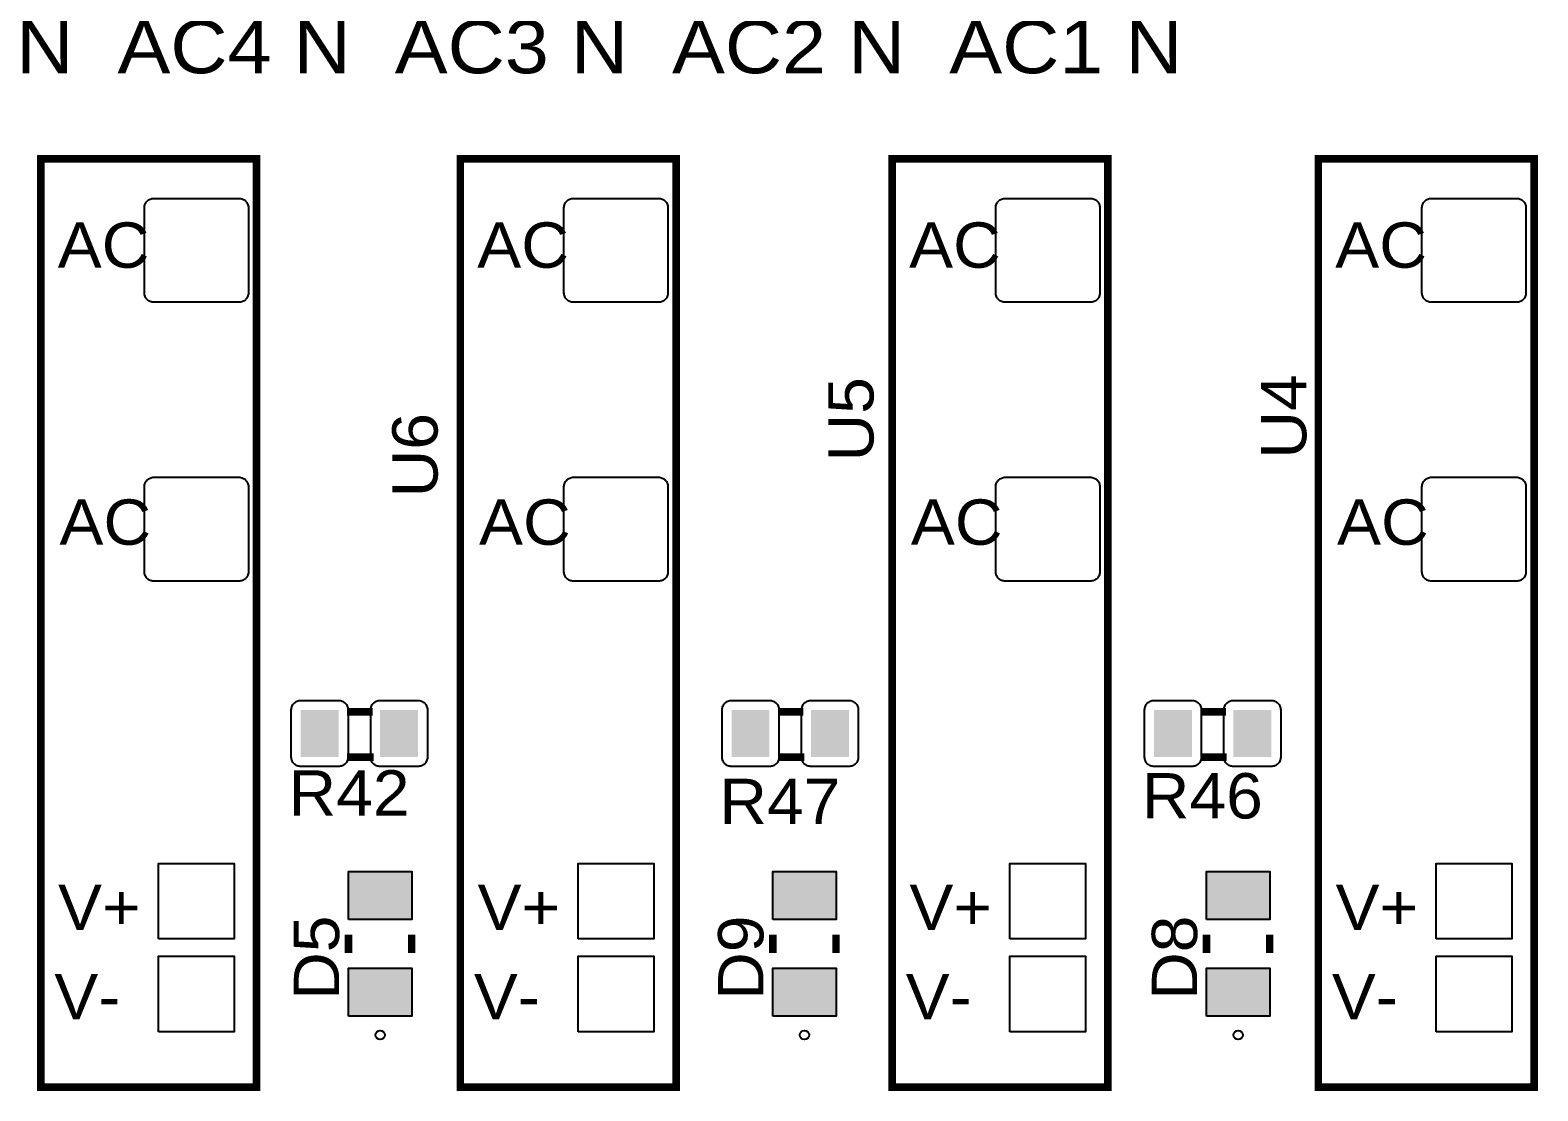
# Model space of a CAD drawing. Header units: inches. Extents: x 18.7 to 39.4, y 4.3 to 20.5.
# Drawn here: x 32.329 to 34.723, y 14.451 to 16.135 of the extents above; entities that cross this region are included whole.
import ezdxf

# ---------------------------------------------------------------- set-up
doc = ezdxf.new("R2010")
doc.units = ezdxf.units.IN
doc.header["$MEASUREMENT"] = 0
doc.styles.get("Standard").update_dxf_attribs({"font": 'arial.ttf'})

# ---------------------------------------------------------------- blocks, each defined once
blk = doc.blocks.new('RPAD')
blk.add_trace([(-0.5, -0.5), (-0.5, 0.5), (0.5, -0.5), (0.5, 0.5)])
blk = doc.blocks.new('NextionControl')
for points, const_width in [([(45.3083, 13.0664), (45.6509, 13.0664), (45.6509, 14.5402), (45.3083, 14.5402), (45.3083, 13.0664)], 0.012), ([(45.3083, 13.0664), (45.6509, 13.0664), (45.6509, 14.5402), (45.3083, 14.5402), (45.3083, 13.0664)], 0.012), ([(45.3083, 13.0664), (45.6509, 13.0664), (45.6509, 14.5402), (45.3083, 14.5402), (45.3083, 13.0664)], 0.012), ([(45.9743, 13.0664), (46.3169, 13.0664), (46.3169, 14.5402), (45.9743, 14.5402), (45.9743, 13.0664)], 0.012), ([(45.9743, 13.0664), (46.3169, 13.0664), (46.3169, 14.5402), (45.9743, 14.5402), (45.9743, 13.0664)], 0.012), ([(45.9743, 13.0664), (46.3169, 13.0664), (46.3169, 14.5402), (45.9743, 14.5402), (45.9743, 13.0664)], 0.012), ([(46.6598, 13.0664), (47.0024, 13.0664), (47.0024, 14.5402), (46.6598, 14.5402), (46.6598, 13.0664)], 0.012), ([(46.6598, 13.0664), (47.0024, 13.0664), (47.0024, 14.5402), (46.6598, 14.5402), (46.6598, 13.0664)], 0.012), ([(46.6598, 13.0664), (47.0024, 13.0664), (47.0024, 14.5402), (46.6598, 14.5402), (46.6598, 13.0664)], 0.012), ([(47.3363, 13.0664), (47.6789, 13.0664), (47.6789, 14.5402), (47.3363, 14.5402), (47.3363, 13.0664)], 0.012), ([(47.3363, 13.0664), (47.6789, 13.0664), (47.6789, 14.5402), (47.3363, 14.5402), (47.3363, 13.0664)], 0.012), ([(47.3363, 13.0664), (47.6789, 13.0664), (47.6789, 14.5402), (47.3363, 14.5402), (47.3363, 13.0664)], 0.012), ([(45.7946, 13.6624), (45.8351, 13.6624)], 0.012), ([(45.7946, 13.6624), (45.8351, 13.6624)], 0.012), ([(45.7946, 13.6624), (45.8351, 13.6624)], 0.012), ([(46.4786, 13.6624), (46.5191, 13.6624)], 0.012), ([(46.4786, 13.6624), (46.5191, 13.6624)], 0.012), ([(46.4786, 13.6624), (46.5191, 13.6624)], 0.012), ([(47.1491, 13.6624), (47.1896, 13.6624)], 0.012), ([(47.1491, 13.6624), (47.1896, 13.6624)], 0.012), ([(47.1491, 13.6624), (47.1896, 13.6624)], 0.012), ([(45.7946, 13.5904), (45.8366, 13.5904)], 0.012), ([(45.7946, 13.5904), (45.8366, 13.5904)], 0.012), ([(45.7946, 13.5904), (45.8366, 13.5904)], 0.012), ([(46.4786, 13.5904), (46.5206, 13.5904)], 0.012), ([(46.4786, 13.5904), (46.5206, 13.5904)], 0.012), ([(46.4786, 13.5904), (46.5206, 13.5904)], 0.012), ([(47.1491, 13.5904), (47.1911, 13.5904)], 0.012), ([(47.1491, 13.5904), (47.1911, 13.5904)], 0.012), ([(47.1491, 13.5904), (47.1911, 13.5904)], 0.012), ([(45.7969, 13.2791), (45.7969, 13.3086)], 0.0118), ([(45.7969, 13.2791), (45.7969, 13.3086)], 0.0118), ([(45.7969, 13.2791), (45.7969, 13.3086)], 0.0118), ([(45.8973, 13.2791), (45.8973, 13.3086)], 0.0118), ([(45.8973, 13.2791), (45.8973, 13.3086)], 0.0118), ([(45.8973, 13.2791), (45.8973, 13.3086)], 0.0118), ([(46.4704, 13.2791), (46.4704, 13.3086)], 0.0118), ([(46.4704, 13.2791), (46.4704, 13.3086)], 0.0118), ([(46.4704, 13.2791), (46.4704, 13.3086)], 0.0118), ([(46.5708, 13.2791), (46.5708, 13.3086)], 0.0118), ([(46.5708, 13.2791), (46.5708, 13.3086)], 0.0118), ([(46.5708, 13.2791), (46.5708, 13.3086)], 0.0118), ([(47.1589, 13.2791), (47.1589, 13.3086)], 0.0118), ([(47.1589, 13.2791), (47.1589, 13.3086)], 0.0118), ([(47.1589, 13.2791), (47.1589, 13.3086)], 0.0118), ([(47.2593, 13.2791), (47.2593, 13.3086)], 0.0118), ([(47.2593, 13.2791), (47.2593, 13.3086)], 0.0118), ([(47.2593, 13.2791), (47.2593, 13.3086)], 0.0118)]:
    blk.add_lwpolyline(points, dxfattribs=dict(const_width=const_width))
for points in [[(45.4729, 14.3276), (45.4729, 14.4626), (45.473, 14.4642), (45.4732, 14.4657), (45.4736, 14.4671), (45.4741, 14.4685), (45.4747, 14.4698), (45.4755, 14.4711), (45.4763, 14.4722), (45.4773, 14.4733), (45.4783, 14.4742), (45.4795, 14.4751), (45.4807, 14.4758), (45.482, 14.4765), (45.4834, 14.4769), (45.4849, 14.4773), (45.4864, 14.4775), (45.4879, 14.4776), (45.6229, 14.4776), (45.6245, 14.4775), (45.626, 14.4773), (45.6275, 14.4769), (45.6288, 14.4765), (45.6302, 14.4758), (45.6314, 14.4751), (45.6326, 14.4742), (45.6336, 14.4733), (45.6346, 14.4722), (45.6354, 14.4711), (45.6362, 14.4698), (45.6368, 14.4685), (45.6373, 14.4671), (45.6376, 14.4657), (45.6379, 14.4642), (45.6379, 14.4626), (45.6379, 14.3276), (45.6379, 14.3261), (45.6376, 14.3245), (45.6373, 14.3231), (45.6368, 14.3217), (45.6362, 14.3204), (45.6354, 14.3192), (45.6346, 14.318), (45.6336, 14.3169), (45.6326, 14.316), (45.6314, 14.3151), (45.6302, 14.3144), (45.6288, 14.3138), (45.6275, 14.3133), (45.626, 14.3129), (45.6245, 14.3127), (45.6229, 14.3126), (45.4879, 14.3126), (45.4864, 14.3127), (45.4849, 14.3129), (45.4834, 14.3133), (45.482, 14.3138), (45.4807, 14.3144), (45.4795, 14.3151), (45.4783, 14.316), (45.4773, 14.3169), (45.4763, 14.318), (45.4755, 14.3192), (45.4747, 14.3204), (45.4741, 14.3217), (45.4736, 14.3231), (45.4732, 14.3245), (45.473, 14.3261), (45.4729, 14.3276)], [(46.1389, 14.3276), (46.1389, 14.4626), (46.139, 14.4642), (46.1392, 14.4657), (46.1396, 14.4671), (46.1401, 14.4685), (46.1407, 14.4698), (46.1415, 14.4711), (46.1423, 14.4722), (46.1433, 14.4733), (46.1443, 14.4742), (46.1455, 14.4751), (46.1467, 14.4758), (46.148, 14.4765), (46.1494, 14.4769), (46.1509, 14.4773), (46.1524, 14.4775), (46.1539, 14.4776), (46.2889, 14.4776), (46.2905, 14.4775), (46.292, 14.4773), (46.2935, 14.4769), (46.2948, 14.4765), (46.2962, 14.4758), (46.2974, 14.4751), (46.2986, 14.4742), (46.2996, 14.4733), (46.3006, 14.4722), (46.3014, 14.4711), (46.3022, 14.4698), (46.3028, 14.4685), (46.3033, 14.4671), (46.3036, 14.4657), (46.3039, 14.4642), (46.3039, 14.4626), (46.3039, 14.3276), (46.3039, 14.3261), (46.3036, 14.3245), (46.3033, 14.3231), (46.3028, 14.3217), (46.3022, 14.3204), (46.3014, 14.3192), (46.3006, 14.318), (46.2996, 14.3169), (46.2986, 14.316), (46.2974, 14.3151), (46.2962, 14.3144), (46.2948, 14.3138), (46.2935, 14.3133), (46.292, 14.3129), (46.2905, 14.3127), (46.2889, 14.3126), (46.1539, 14.3126), (46.1524, 14.3127), (46.1509, 14.3129), (46.1494, 14.3133), (46.148, 14.3138), (46.1467, 14.3144), (46.1455, 14.3151), (46.1443, 14.316), (46.1433, 14.3169), (46.1423, 14.318), (46.1415, 14.3192), (46.1407, 14.3204), (46.1401, 14.3217), (46.1396, 14.3231), (46.1392, 14.3245), (46.139, 14.3261), (46.1389, 14.3276)], [(46.8244, 14.3276), (46.8244, 14.4626), (46.8245, 14.4642), (46.8247, 14.4657), (46.8251, 14.4671), (46.8256, 14.4685), (46.8262, 14.4698), (46.827, 14.4711), (46.8278, 14.4722), (46.8288, 14.4733), (46.8298, 14.4742), (46.831, 14.4751), (46.8322, 14.4758), (46.8335, 14.4765), (46.8349, 14.4769), (46.8364, 14.4773), (46.8379, 14.4775), (46.8394, 14.4776), (46.9744, 14.4776), (46.976, 14.4775), (46.9775, 14.4773), (46.979, 14.4769), (46.9803, 14.4765), (46.9817, 14.4758), (46.9829, 14.4751), (46.9841, 14.4742), (46.9851, 14.4733), (46.9861, 14.4722), (46.9869, 14.4711), (46.9877, 14.4698), (46.9883, 14.4685), (46.9888, 14.4671), (46.9891, 14.4657), (46.9894, 14.4642), (46.9894, 14.4626), (46.9894, 14.3276), (46.9894, 14.3261), (46.9891, 14.3245), (46.9888, 14.3231), (46.9883, 14.3217), (46.9877, 14.3204), (46.9869, 14.3192), (46.9861, 14.318), (46.9851, 14.3169), (46.9841, 14.316), (46.9829, 14.3151), (46.9817, 14.3144), (46.9803, 14.3138), (46.979, 14.3133), (46.9775, 14.3129), (46.976, 14.3127), (46.9744, 14.3126), (46.8394, 14.3126), (46.8379, 14.3127), (46.8364, 14.3129), (46.8349, 14.3133), (46.8335, 14.3138), (46.8322, 14.3144), (46.831, 14.3151), (46.8298, 14.316), (46.8288, 14.3169), (46.8278, 14.318), (46.827, 14.3192), (46.8262, 14.3204), (46.8256, 14.3217), (46.8251, 14.3231), (46.8247, 14.3245), (46.8245, 14.3261), (46.8244, 14.3276)], [(47.5009, 14.3276), (47.5009, 14.4626), (47.501, 14.4642), (47.5012, 14.4657), (47.5016, 14.4671), (47.5021, 14.4685), (47.5027, 14.4698), (47.5035, 14.4711), (47.5043, 14.4722), (47.5053, 14.4733), (47.5063, 14.4742), (47.5075, 14.4751), (47.5087, 14.4758), (47.51, 14.4765), (47.5114, 14.4769), (47.5129, 14.4773), (47.5144, 14.4775), (47.5159, 14.4776), (47.6509, 14.4776), (47.6525, 14.4775), (47.654, 14.4773), (47.6555, 14.4769), (47.6568, 14.4765), (47.6582, 14.4758), (47.6594, 14.4751), (47.6606, 14.4742), (47.6616, 14.4733), (47.6626, 14.4722), (47.6634, 14.4711), (47.6642, 14.4698), (47.6648, 14.4685), (47.6653, 14.4671), (47.6656, 14.4657), (47.6659, 14.4642), (47.6659, 14.4626), (47.6659, 14.3276), (47.6659, 14.3261), (47.6656, 14.3245), (47.6653, 14.3231), (47.6648, 14.3217), (47.6642, 14.3204), (47.6634, 14.3192), (47.6626, 14.318), (47.6616, 14.3169), (47.6606, 14.316), (47.6594, 14.3151), (47.6582, 14.3144), (47.6568, 14.3138), (47.6555, 14.3133), (47.654, 14.3129), (47.6525, 14.3127), (47.6509, 14.3126), (47.5159, 14.3126), (47.5144, 14.3127), (47.5129, 14.3129), (47.5114, 14.3133), (47.51, 14.3138), (47.5087, 14.3144), (47.5075, 14.3151), (47.5063, 14.316), (47.5053, 14.3169), (47.5043, 14.318), (47.5035, 14.3192), (47.5027, 14.3204), (47.5021, 14.3217), (47.5016, 14.3231), (47.5012, 14.3245), (47.501, 14.3261), (47.5009, 14.3276)], [(45.4729, 13.8847), (45.4729, 14.0197), (45.473, 14.0213), (45.4732, 14.0228), (45.4736, 14.0242), (45.4741, 14.0256), (45.4747, 14.0269), (45.4755, 14.0282), (45.4763, 14.0293), (45.4773, 14.0304), (45.4783, 14.0313), (45.4795, 14.0322), (45.4807, 14.0329), (45.482, 14.0335), (45.4834, 14.034), (45.4849, 14.0344), (45.4864, 14.0346), (45.4879, 14.0347), (45.6229, 14.0347), (45.6245, 14.0346), (45.626, 14.0344), (45.6275, 14.034), (45.6288, 14.0335), (45.6302, 14.0329), (45.6314, 14.0322), (45.6326, 14.0313), (45.6336, 14.0304), (45.6346, 14.0293), (45.6354, 14.0282), (45.6362, 14.0269), (45.6368, 14.0256), (45.6373, 14.0242), (45.6376, 14.0228), (45.6379, 14.0213), (45.6379, 14.0197), (45.6379, 13.8847), (45.6379, 13.8831), (45.6376, 13.8816), (45.6373, 13.8802), (45.6368, 13.8788), (45.6362, 13.8775), (45.6354, 13.8762), (45.6346, 13.8751), (45.6336, 13.874), (45.6326, 13.8731), (45.6314, 13.8722), (45.6302, 13.8715), (45.6288, 13.8709), (45.6275, 13.8704), (45.626, 13.87), (45.6245, 13.8698), (45.6229, 13.8697), (45.4879, 13.8697), (45.4864, 13.8698), (45.4849, 13.87), (45.4834, 13.8704), (45.482, 13.8709), (45.4807, 13.8715), (45.4795, 13.8722), (45.4783, 13.8731), (45.4773, 13.874), (45.4763, 13.8751), (45.4755, 13.8762), (45.4747, 13.8775), (45.4741, 13.8788), (45.4736, 13.8802), (45.4732, 13.8816), (45.473, 13.8831), (45.4729, 13.8847)], [(46.1389, 13.8847), (46.1389, 14.0197), (46.139, 14.0213), (46.1392, 14.0228), (46.1396, 14.0242), (46.1401, 14.0256), (46.1407, 14.0269), (46.1415, 14.0282), (46.1423, 14.0293), (46.1433, 14.0304), (46.1443, 14.0313), (46.1455, 14.0322), (46.1467, 14.0329), (46.148, 14.0335), (46.1494, 14.034), (46.1509, 14.0344), (46.1524, 14.0346), (46.1539, 14.0347), (46.2889, 14.0347), (46.2905, 14.0346), (46.292, 14.0344), (46.2935, 14.034), (46.2948, 14.0335), (46.2962, 14.0329), (46.2974, 14.0322), (46.2986, 14.0313), (46.2996, 14.0304), (46.3006, 14.0293), (46.3014, 14.0282), (46.3022, 14.0269), (46.3028, 14.0256), (46.3033, 14.0242), (46.3036, 14.0228), (46.3039, 14.0213), (46.3039, 14.0197), (46.3039, 13.8847), (46.3039, 13.8831), (46.3036, 13.8816), (46.3033, 13.8802), (46.3028, 13.8788), (46.3022, 13.8775), (46.3014, 13.8762), (46.3006, 13.8751), (46.2996, 13.874), (46.2986, 13.8731), (46.2974, 13.8722), (46.2962, 13.8715), (46.2948, 13.8709), (46.2935, 13.8704), (46.292, 13.87), (46.2905, 13.8698), (46.2889, 13.8697), (46.1539, 13.8697), (46.1524, 13.8698), (46.1509, 13.87), (46.1494, 13.8704), (46.148, 13.8709), (46.1467, 13.8715), (46.1455, 13.8722), (46.1443, 13.8731), (46.1433, 13.874), (46.1423, 13.8751), (46.1415, 13.8762), (46.1407, 13.8775), (46.1401, 13.8788), (46.1396, 13.8802), (46.1392, 13.8816), (46.139, 13.8831), (46.1389, 13.8847)], [(46.8244, 13.8847), (46.8244, 14.0197), (46.8245, 14.0213), (46.8247, 14.0228), (46.8251, 14.0242), (46.8256, 14.0256), (46.8262, 14.0269), (46.827, 14.0282), (46.8278, 14.0293), (46.8288, 14.0304), (46.8298, 14.0313), (46.831, 14.0322), (46.8322, 14.0329), (46.8335, 14.0335), (46.8349, 14.034), (46.8364, 14.0344), (46.8379, 14.0346), (46.8394, 14.0347), (46.9744, 14.0347), (46.976, 14.0346), (46.9775, 14.0344), (46.979, 14.034), (46.9803, 14.0335), (46.9817, 14.0329), (46.9829, 14.0322), (46.9841, 14.0313), (46.9851, 14.0304), (46.9861, 14.0293), (46.9869, 14.0282), (46.9877, 14.0269), (46.9883, 14.0256), (46.9888, 14.0242), (46.9891, 14.0228), (46.9894, 14.0213), (46.9894, 14.0197), (46.9894, 13.8847), (46.9894, 13.8831), (46.9891, 13.8816), (46.9888, 13.8802), (46.9883, 13.8788), (46.9877, 13.8775), (46.9869, 13.8762), (46.9861, 13.8751), (46.9851, 13.874), (46.9841, 13.8731), (46.9829, 13.8722), (46.9817, 13.8715), (46.9803, 13.8709), (46.979, 13.8704), (46.9775, 13.87), (46.976, 13.8698), (46.9744, 13.8697), (46.8394, 13.8697), (46.8379, 13.8698), (46.8364, 13.87), (46.8349, 13.8704), (46.8335, 13.8709), (46.8322, 13.8715), (46.831, 13.8722), (46.8298, 13.8731), (46.8288, 13.874), (46.8278, 13.8751), (46.827, 13.8762), (46.8262, 13.8775), (46.8256, 13.8788), (46.8251, 13.8802), (46.8247, 13.8816), (46.8245, 13.8831), (46.8244, 13.8847)], [(47.5009, 13.8847), (47.5009, 14.0197), (47.501, 14.0213), (47.5012, 14.0228), (47.5016, 14.0242), (47.5021, 14.0256), (47.5027, 14.0269), (47.5035, 14.0282), (47.5043, 14.0293), (47.5053, 14.0304), (47.5063, 14.0313), (47.5075, 14.0322), (47.5087, 14.0329), (47.51, 14.0335), (47.5114, 14.034), (47.5129, 14.0344), (47.5144, 14.0346), (47.5159, 14.0347), (47.6509, 14.0347), (47.6525, 14.0346), (47.654, 14.0344), (47.6555, 14.034), (47.6568, 14.0335), (47.6582, 14.0329), (47.6594, 14.0322), (47.6606, 14.0313), (47.6616, 14.0304), (47.6626, 14.0293), (47.6634, 14.0282), (47.6642, 14.0269), (47.6648, 14.0256), (47.6653, 14.0242), (47.6656, 14.0228), (47.6659, 14.0213), (47.6659, 14.0197), (47.6659, 13.8847), (47.6659, 13.8831), (47.6656, 13.8816), (47.6653, 13.8802), (47.6648, 13.8788), (47.6642, 13.8775), (47.6634, 13.8762), (47.6626, 13.8751), (47.6616, 13.874), (47.6606, 13.8731), (47.6594, 13.8722), (47.6582, 13.8715), (47.6568, 13.8709), (47.6555, 13.8704), (47.654, 13.87), (47.6525, 13.8698), (47.6509, 13.8697), (47.5159, 13.8697), (47.5144, 13.8698), (47.5129, 13.87), (47.5114, 13.8704), (47.51, 13.8709), (47.5087, 13.8715), (47.5075, 13.8722), (47.5063, 13.8731), (47.5053, 13.874), (47.5043, 13.8751), (47.5035, 13.8762), (47.5027, 13.8775), (47.5021, 13.8788), (47.5016, 13.8802), (47.5012, 13.8816), (47.501, 13.8831), (47.5009, 13.8847)], [(45.7211, 13.6804), (45.7811, 13.6804), (45.7827, 13.6803), (45.7842, 13.6801), (45.7856, 13.6797), (45.787, 13.6792), (45.7883, 13.6786), (45.7895, 13.6778), (45.7907, 13.677), (45.7918, 13.676), (45.7927, 13.675), (45.7936, 13.6738), (45.7943, 13.6726), (45.7949, 13.6713), (45.7954, 13.6699), (45.7958, 13.6684), (45.796, 13.6669), (45.7961, 13.6654), (45.7961, 13.5904), (45.796, 13.5888), (45.7958, 13.5873), (45.7954, 13.5858), (45.7949, 13.5845), (45.7943, 13.5831), (45.7936, 13.5819), (45.7927, 13.5808), (45.7918, 13.5797), (45.7907, 13.5787), (45.7895, 13.5779), (45.7883, 13.5771), (45.787, 13.5765), (45.7856, 13.576), (45.7842, 13.5757), (45.7827, 13.5754), (45.7811, 13.5754), (45.7211, 13.5754), (45.7195, 13.5754), (45.718, 13.5757), (45.7166, 13.576), (45.7152, 13.5765), (45.7139, 13.5771), (45.7126, 13.5779), (45.7115, 13.5787), (45.7104, 13.5797), (45.7095, 13.5808), (45.7086, 13.5819), (45.7079, 13.5831), (45.7073, 13.5845), (45.7068, 13.5858), (45.7064, 13.5873), (45.7062, 13.5888), (45.7061, 13.5904), (45.7061, 13.6654), (45.7062, 13.6669), (45.7064, 13.6684), (45.7068, 13.6699), (45.7073, 13.6713), (45.7079, 13.6726), (45.7086, 13.6738), (45.7095, 13.675), (45.7104, 13.676), (45.7115, 13.677), (45.7126, 13.6778), (45.7139, 13.6786), (45.7152, 13.6792), (45.7166, 13.6797), (45.718, 13.6801), (45.7195, 13.6803), (45.7211, 13.6804)], [(45.8471, 13.6804), (45.9071, 13.6804), (45.9087, 13.6803), (45.9102, 13.6801), (45.9116, 13.6797), (45.913, 13.6792), (45.9143, 13.6786), (45.9155, 13.6778), (45.9167, 13.677), (45.9178, 13.676), (45.9187, 13.675), (45.9196, 13.6738), (45.9203, 13.6726), (45.9209, 13.6713), (45.9214, 13.6699), (45.9218, 13.6684), (45.922, 13.6669), (45.9221, 13.6654), (45.9221, 13.5904), (45.922, 13.5888), (45.9218, 13.5873), (45.9214, 13.5858), (45.9209, 13.5845), (45.9203, 13.5831), (45.9196, 13.5819), (45.9187, 13.5808), (45.9178, 13.5797), (45.9167, 13.5787), (45.9155, 13.5779), (45.9143, 13.5771), (45.913, 13.5765), (45.9116, 13.576), (45.9102, 13.5757), (45.9087, 13.5754), (45.9071, 13.5754), (45.8471, 13.5754), (45.8455, 13.5754), (45.844, 13.5757), (45.8426, 13.576), (45.8412, 13.5765), (45.8399, 13.5771), (45.8386, 13.5779), (45.8375, 13.5787), (45.8364, 13.5797), (45.8355, 13.5808), (45.8346, 13.5819), (45.8339, 13.5831), (45.8333, 13.5845), (45.8328, 13.5858), (45.8324, 13.5873), (45.8322, 13.5888), (45.8321, 13.5904), (45.8321, 13.6654), (45.8322, 13.6669), (45.8324, 13.6684), (45.8328, 13.6699), (45.8333, 13.6713), (45.8339, 13.6726), (45.8346, 13.6738), (45.8355, 13.675), (45.8364, 13.676), (45.8375, 13.677), (45.8386, 13.6778), (45.8399, 13.6786), (45.8412, 13.6792), (45.8426, 13.6797), (45.844, 13.6801), (45.8455, 13.6803), (45.8471, 13.6804)], [(46.4051, 13.6804), (46.4651, 13.6804), (46.4667, 13.6803), (46.4682, 13.6801), (46.4696, 13.6797), (46.471, 13.6792), (46.4723, 13.6786), (46.4735, 13.6778), (46.4747, 13.677), (46.4758, 13.676), (46.4767, 13.675), (46.4776, 13.6738), (46.4783, 13.6726), (46.4789, 13.6713), (46.4794, 13.6699), (46.4798, 13.6684), (46.48, 13.6669), (46.4801, 13.6654), (46.4801, 13.5904), (46.48, 13.5888), (46.4798, 13.5873), (46.4794, 13.5858), (46.4789, 13.5845), (46.4783, 13.5831), (46.4776, 13.5819), (46.4767, 13.5808), (46.4758, 13.5797), (46.4747, 13.5787), (46.4735, 13.5779), (46.4723, 13.5771), (46.471, 13.5765), (46.4696, 13.576), (46.4682, 13.5757), (46.4667, 13.5754), (46.4651, 13.5754), (46.4051, 13.5754), (46.4035, 13.5754), (46.402, 13.5757), (46.4006, 13.576), (46.3992, 13.5765), (46.3979, 13.5771), (46.3966, 13.5779), (46.3955, 13.5787), (46.3944, 13.5797), (46.3935, 13.5808), (46.3926, 13.5819), (46.3919, 13.5831), (46.3913, 13.5845), (46.3908, 13.5858), (46.3904, 13.5873), (46.3902, 13.5888), (46.3901, 13.5904), (46.3901, 13.6654), (46.3902, 13.6669), (46.3904, 13.6684), (46.3908, 13.6699), (46.3913, 13.6713), (46.3919, 13.6726), (46.3926, 13.6738), (46.3935, 13.675), (46.3944, 13.676), (46.3955, 13.677), (46.3966, 13.6778), (46.3979, 13.6786), (46.3992, 13.6792), (46.4006, 13.6797), (46.402, 13.6801), (46.4035, 13.6803), (46.4051, 13.6804)], [(46.5311, 13.6804), (46.5911, 13.6804), (46.5927, 13.6803), (46.5942, 13.6801), (46.5956, 13.6797), (46.597, 13.6792), (46.5983, 13.6786), (46.5995, 13.6778), (46.6007, 13.677), (46.6018, 13.676), (46.6027, 13.675), (46.6036, 13.6738), (46.6043, 13.6726), (46.6049, 13.6713), (46.6054, 13.6699), (46.6058, 13.6684), (46.606, 13.6669), (46.6061, 13.6654), (46.6061, 13.5904), (46.606, 13.5888), (46.6058, 13.5873), (46.6054, 13.5858), (46.6049, 13.5845), (46.6043, 13.5831), (46.6036, 13.5819), (46.6027, 13.5808), (46.6018, 13.5797), (46.6007, 13.5787), (46.5995, 13.5779), (46.5983, 13.5771), (46.597, 13.5765), (46.5956, 13.576), (46.5942, 13.5757), (46.5927, 13.5754), (46.5911, 13.5754), (46.5311, 13.5754), (46.5295, 13.5754), (46.528, 13.5757), (46.5266, 13.576), (46.5252, 13.5765), (46.5239, 13.5771), (46.5226, 13.5779), (46.5215, 13.5787), (46.5204, 13.5797), (46.5195, 13.5808), (46.5186, 13.5819), (46.5179, 13.5831), (46.5173, 13.5845), (46.5168, 13.5858), (46.5164, 13.5873), (46.5162, 13.5888), (46.5161, 13.5904), (46.5161, 13.6654), (46.5162, 13.6669), (46.5164, 13.6684), (46.5168, 13.6699), (46.5173, 13.6713), (46.5179, 13.6726), (46.5186, 13.6738), (46.5195, 13.675), (46.5204, 13.676), (46.5215, 13.677), (46.5226, 13.6778), (46.5239, 13.6786), (46.5252, 13.6792), (46.5266, 13.6797), (46.528, 13.6801), (46.5295, 13.6803), (46.5311, 13.6804)], [(47.0756, 13.6804), (47.1356, 13.6804), (47.1372, 13.6803), (47.1387, 13.6801), (47.1401, 13.6797), (47.1415, 13.6792), (47.1428, 13.6786), (47.144, 13.6778), (47.1452, 13.677), (47.1463, 13.676), (47.1472, 13.675), (47.1481, 13.6738), (47.1488, 13.6726), (47.1494, 13.6713), (47.1499, 13.6699), (47.1503, 13.6684), (47.1505, 13.6669), (47.1506, 13.6654), (47.1506, 13.5904), (47.1505, 13.5888), (47.1503, 13.5873), (47.1499, 13.5858), (47.1494, 13.5845), (47.1488, 13.5831), (47.1481, 13.5819), (47.1472, 13.5808), (47.1463, 13.5797), (47.1452, 13.5787), (47.144, 13.5779), (47.1428, 13.5771), (47.1415, 13.5765), (47.1401, 13.576), (47.1387, 13.5757), (47.1372, 13.5754), (47.1356, 13.5754), (47.0756, 13.5754), (47.074, 13.5754), (47.0725, 13.5757), (47.0711, 13.576), (47.0697, 13.5765), (47.0684, 13.5771), (47.0671, 13.5779), (47.066, 13.5787), (47.0649, 13.5797), (47.064, 13.5808), (47.0631, 13.5819), (47.0624, 13.5831), (47.0618, 13.5845), (47.0613, 13.5858), (47.0609, 13.5873), (47.0607, 13.5888), (47.0606, 13.5904), (47.0606, 13.6654), (47.0607, 13.6669), (47.0609, 13.6684), (47.0613, 13.6699), (47.0618, 13.6713), (47.0624, 13.6726), (47.0631, 13.6738), (47.064, 13.675), (47.0649, 13.676), (47.066, 13.677), (47.0671, 13.6778), (47.0684, 13.6786), (47.0697, 13.6792), (47.0711, 13.6797), (47.0725, 13.6801), (47.074, 13.6803), (47.0756, 13.6804)], [(47.2016, 13.6804), (47.2616, 13.6804), (47.2632, 13.6803), (47.2647, 13.6801), (47.2661, 13.6797), (47.2675, 13.6792), (47.2688, 13.6786), (47.27, 13.6778), (47.2712, 13.677), (47.2723, 13.676), (47.2732, 13.675), (47.2741, 13.6738), (47.2748, 13.6726), (47.2754, 13.6713), (47.2759, 13.6699), (47.2763, 13.6684), (47.2765, 13.6669), (47.2766, 13.6654), (47.2766, 13.5904), (47.2765, 13.5888), (47.2763, 13.5873), (47.2759, 13.5858), (47.2754, 13.5845), (47.2748, 13.5831), (47.2741, 13.5819), (47.2732, 13.5808), (47.2723, 13.5797), (47.2712, 13.5787), (47.27, 13.5779), (47.2688, 13.5771), (47.2675, 13.5765), (47.2661, 13.576), (47.2647, 13.5757), (47.2632, 13.5754), (47.2616, 13.5754), (47.2016, 13.5754), (47.2, 13.5754), (47.1985, 13.5757), (47.1971, 13.576), (47.1957, 13.5765), (47.1944, 13.5771), (47.1931, 13.5779), (47.192, 13.5787), (47.1909, 13.5797), (47.19, 13.5808), (47.1891, 13.5819), (47.1884, 13.5831), (47.1878, 13.5845), (47.1873, 13.5858), (47.1869, 13.5873), (47.1867, 13.5888), (47.1866, 13.5904), (47.1866, 13.6654), (47.1867, 13.6669), (47.1869, 13.6684), (47.1873, 13.6699), (47.1878, 13.6713), (47.1884, 13.6726), (47.1891, 13.6738), (47.19, 13.675), (47.1909, 13.676), (47.192, 13.677), (47.1931, 13.6778), (47.1944, 13.6786), (47.1957, 13.6792), (47.1971, 13.6797), (47.1985, 13.6801), (47.2, 13.6803), (47.2016, 13.6804)], [(45.4954, 13.3016), (45.4954, 13.4216), (45.6154, 13.4216), (45.6154, 13.3016), (45.4954, 13.3016)], [(45.7968, 13.3323), (45.7968, 13.4088), (45.8973, 13.4088), (45.8973, 13.3323), (45.7968, 13.3323)], [(46.1614, 13.3016), (46.1614, 13.4216), (46.2814, 13.4216), (46.2814, 13.3016), (46.1614, 13.3016)], [(46.4703, 13.3323), (46.4703, 13.4088), (46.5708, 13.4088), (46.5708, 13.3323), (46.4703, 13.3323)], [(46.8469, 13.3016), (46.8469, 13.4216), (46.9669, 13.4216), (46.9669, 13.3016), (46.8469, 13.3016)], [(47.1588, 13.3323), (47.1588, 13.4088), (47.2593, 13.4088), (47.2593, 13.3323), (47.1588, 13.3323)], [(47.5234, 13.3016), (47.5234, 13.4216), (47.6434, 13.4216), (47.6434, 13.3016), (47.5234, 13.3016)], [(45.4954, 13.154), (45.4954, 13.274), (45.6154, 13.274), (45.6154, 13.154), (45.4954, 13.154)], [(46.1614, 13.154), (46.1614, 13.274), (46.2814, 13.274), (46.2814, 13.154), (46.1614, 13.154)], [(46.8469, 13.154), (46.8469, 13.274), (46.9669, 13.274), (46.9669, 13.154), (46.8469, 13.154)], [(47.5234, 13.154), (47.5234, 13.274), (47.6434, 13.274), (47.6434, 13.154), (47.5234, 13.154)], [(45.7968, 13.1788), (45.7968, 13.2553), (45.8973, 13.2553), (45.8973, 13.1788), (45.7968, 13.1788)], [(46.4703, 13.1788), (46.4703, 13.2553), (46.5708, 13.2553), (46.5708, 13.1788), (46.4703, 13.1788)], [(47.1588, 13.1788), (47.1588, 13.2553), (47.2593, 13.2553), (47.2593, 13.1788), (47.1588, 13.1788)]]:
    blk.add_lwpolyline(points, close=True)
for centre in [(45.8471, 13.1491), (45.8471, 13.1491), (45.8471, 13.1491), (46.5206, 13.1491), (46.5206, 13.1491), (46.5206, 13.1491), (47.2091, 13.1491), (47.2091, 13.1491), (47.2091, 13.1491)]:
    blk.add_circle(centre, 0.00738)
at = {"xscale": 0.06, "yscale": 0.07500000000000001, "zscale": 1.5}
for p in [(45.7511, 13.6279), (45.8771, 13.6279), (46.4351, 13.6279), (46.5611, 13.6279), (47.1056, 13.6279), (47.2316, 13.6279)]:
    blk.add_blockref('RPAD', p, dxfattribs=at)
at = {"xscale": 0.0765, "yscale": 0.1005, "zscale": 1.5, "rotation": 90}
for p in [(45.8471, 13.3706), (46.5206, 13.3706), (47.2091, 13.3706), (45.8471, 13.217), (46.5206, 13.217), (47.2091, 13.217)]:
    blk.add_blockref('RPAD', p, dxfattribs=at)
for s, height, width, p in [('AC8 N  AC7 N  AC6 N  AC5 N  AC4 N  AC3 N  AC2 N  AC1 N', 0.084, 1.071429, (43.6697, 14.6762)), ('AC8 N  AC7 N  AC6 N  AC5 N  AC4 N  AC3 N  AC2 N  AC1 N', 0.084, 1.071429, (43.6697, 14.6762)), ('AC8 N  AC7 N  AC6 N  AC5 N  AC4 N  AC3 N  AC2 N  AC1 N', 0.084, 1.071429, (43.6697, 14.6762)), ('AC', 0.072, 1.041667, (45.3352, 14.3674)), ('AC', 0.072, 1.041667, (45.3352, 14.3674)), ('AC', 0.072, 1.041667, (45.3352, 14.3674)), ('AC', 0.072, 1.041667, (46.0012, 14.3674)), ('AC', 0.072, 1.041667, (46.0012, 14.3674)), ('AC', 0.072, 1.041667, (46.0012, 14.3674)), ('AC', 0.072, 1.041667, (46.6867, 14.3674)), ('AC', 0.072, 1.041667, (46.6867, 14.3674)), ('AC', 0.072, 1.041667, (46.6867, 14.3674)), ('AC', 0.072, 1.041667, (47.3632, 14.3674)), ('AC', 0.072, 1.041667, (47.3632, 14.3674)), ('AC', 0.072, 1.041667, (47.3632, 14.3674)), ('AC', 0.072, 1.041667, (45.338, 13.9275)), ('AC', 0.072, 1.041667, (45.338, 13.9275)), ('AC', 0.072, 1.041667, (45.338, 13.9275)), ('AC', 0.072, 1.041667, (46.004, 13.9275)), ('AC', 0.072, 1.041667, (46.004, 13.9275)), ('AC', 0.072, 1.041667, (46.004, 13.9275)), ('AC', 0.072, 1.041667, (46.6895, 13.9275)), ('AC', 0.072, 1.041667, (46.6895, 13.9275)), ('AC', 0.072, 1.041667, (46.6895, 13.9275)), ('AC', 0.072, 1.041667, (47.366, 13.9275)), ('AC', 0.072, 1.041667, (47.366, 13.9275)), ('AC', 0.072, 1.041667, (47.366, 13.9275)), ('R42', 0.072, 1.041667, (45.7016, 13.4974)), ('R42', 0.072, 1.041667, (45.7016, 13.4974)), ('R42', 0.072, 1.041667, (45.7016, 13.4974)), ('R47', 0.072, 1.041667, (46.3856, 13.4839)), ('R47', 0.072, 1.041667, (46.3856, 13.4839)), ('R47', 0.072, 1.041667, (46.3856, 13.4839)), ('R46', 0.072, 1.041667, (47.0561, 13.4929)), ('R46', 0.072, 1.041667, (47.0561, 13.4929)), ('R46', 0.072, 1.041667, (47.0561, 13.4929)), ('V+', 0.072, 1.041667, (45.3357, 13.3159)), ('V+', 0.072, 1.041667, (45.3357, 13.3159)), ('V+', 0.072, 1.041667, (45.3357, 13.3159)), ('V+', 0.072, 1.041667, (46.0017, 13.3159)), ('V+', 0.072, 1.041667, (46.0017, 13.3159)), ('V+', 0.072, 1.041667, (46.0017, 13.3159)), ('V+', 0.072, 1.041667, (46.6872, 13.3159)), ('V+', 0.072, 1.041667, (46.6872, 13.3159)), ('V+', 0.072, 1.041667, (46.6872, 13.3159)), ('V+', 0.072, 1.041667, (47.3637, 13.3159)), ('V+', 0.072, 1.041667, (47.3637, 13.3159)), ('V+', 0.072, 1.041667, (47.3637, 13.3159)), ('V-', 0.072, 1.041667, (45.3298, 13.1742)), ('V-', 0.072, 1.041667, (45.3298, 13.1742)), ('V-', 0.072, 1.041667, (45.3298, 13.1742)), ('V-', 0.072, 1.041667, (45.9958, 13.1742)), ('V-', 0.072, 1.041667, (45.9958, 13.1742)), ('V-', 0.072, 1.041667, (45.9958, 13.1742)), ('V-', 0.072, 1.041667, (46.6813, 13.1742)), ('V-', 0.072, 1.041667, (46.6813, 13.1742)), ('V-', 0.072, 1.041667, (46.6813, 13.1742)), ('V-', 0.072, 1.041667, (47.3578, 13.1742)), ('V-', 0.072, 1.041667, (47.3578, 13.1742)), ('V-', 0.072, 1.041667, (47.3578, 13.1742))]:
    blk.add_text(s, height=height, dxfattribs=dict(width=width)).set_placement(p)
at = {"width": 1.041667}
for s, p in [('U4', (47.3173, 14.0643)), ('U4', (47.3173, 14.0643)), ('U4', (47.3173, 14.0643)), ('U5', (46.6303, 14.0598)), ('U5', (46.6303, 14.0598)), ('U5', (46.6303, 14.0598)), ('U6', (45.9383, 14.0028)), ('U6', (45.9383, 14.0028)), ('U6', (45.9383, 14.0028)), ('D5', (45.782, 13.2048)), ('D5', (45.782, 13.2048)), ('D5', (45.782, 13.2048)), ('D9', (46.4555, 13.2048)), ('D9', (46.4555, 13.2048)), ('D9', (46.4555, 13.2048)), ('D8', (47.144, 13.2048)), ('D8', (47.144, 13.2048)), ('D8', (47.144, 13.2048))]:
    blk.add_text(s, height=0.072, rotation=90, dxfattribs=at).set_placement(p)

msp = doc.modelspace()

# ---------------------------------------------------------------- block references
msp.add_blockref('NextionControl', (-12.9621, 1.3904))

doc.saveas('drawing.dxf')
